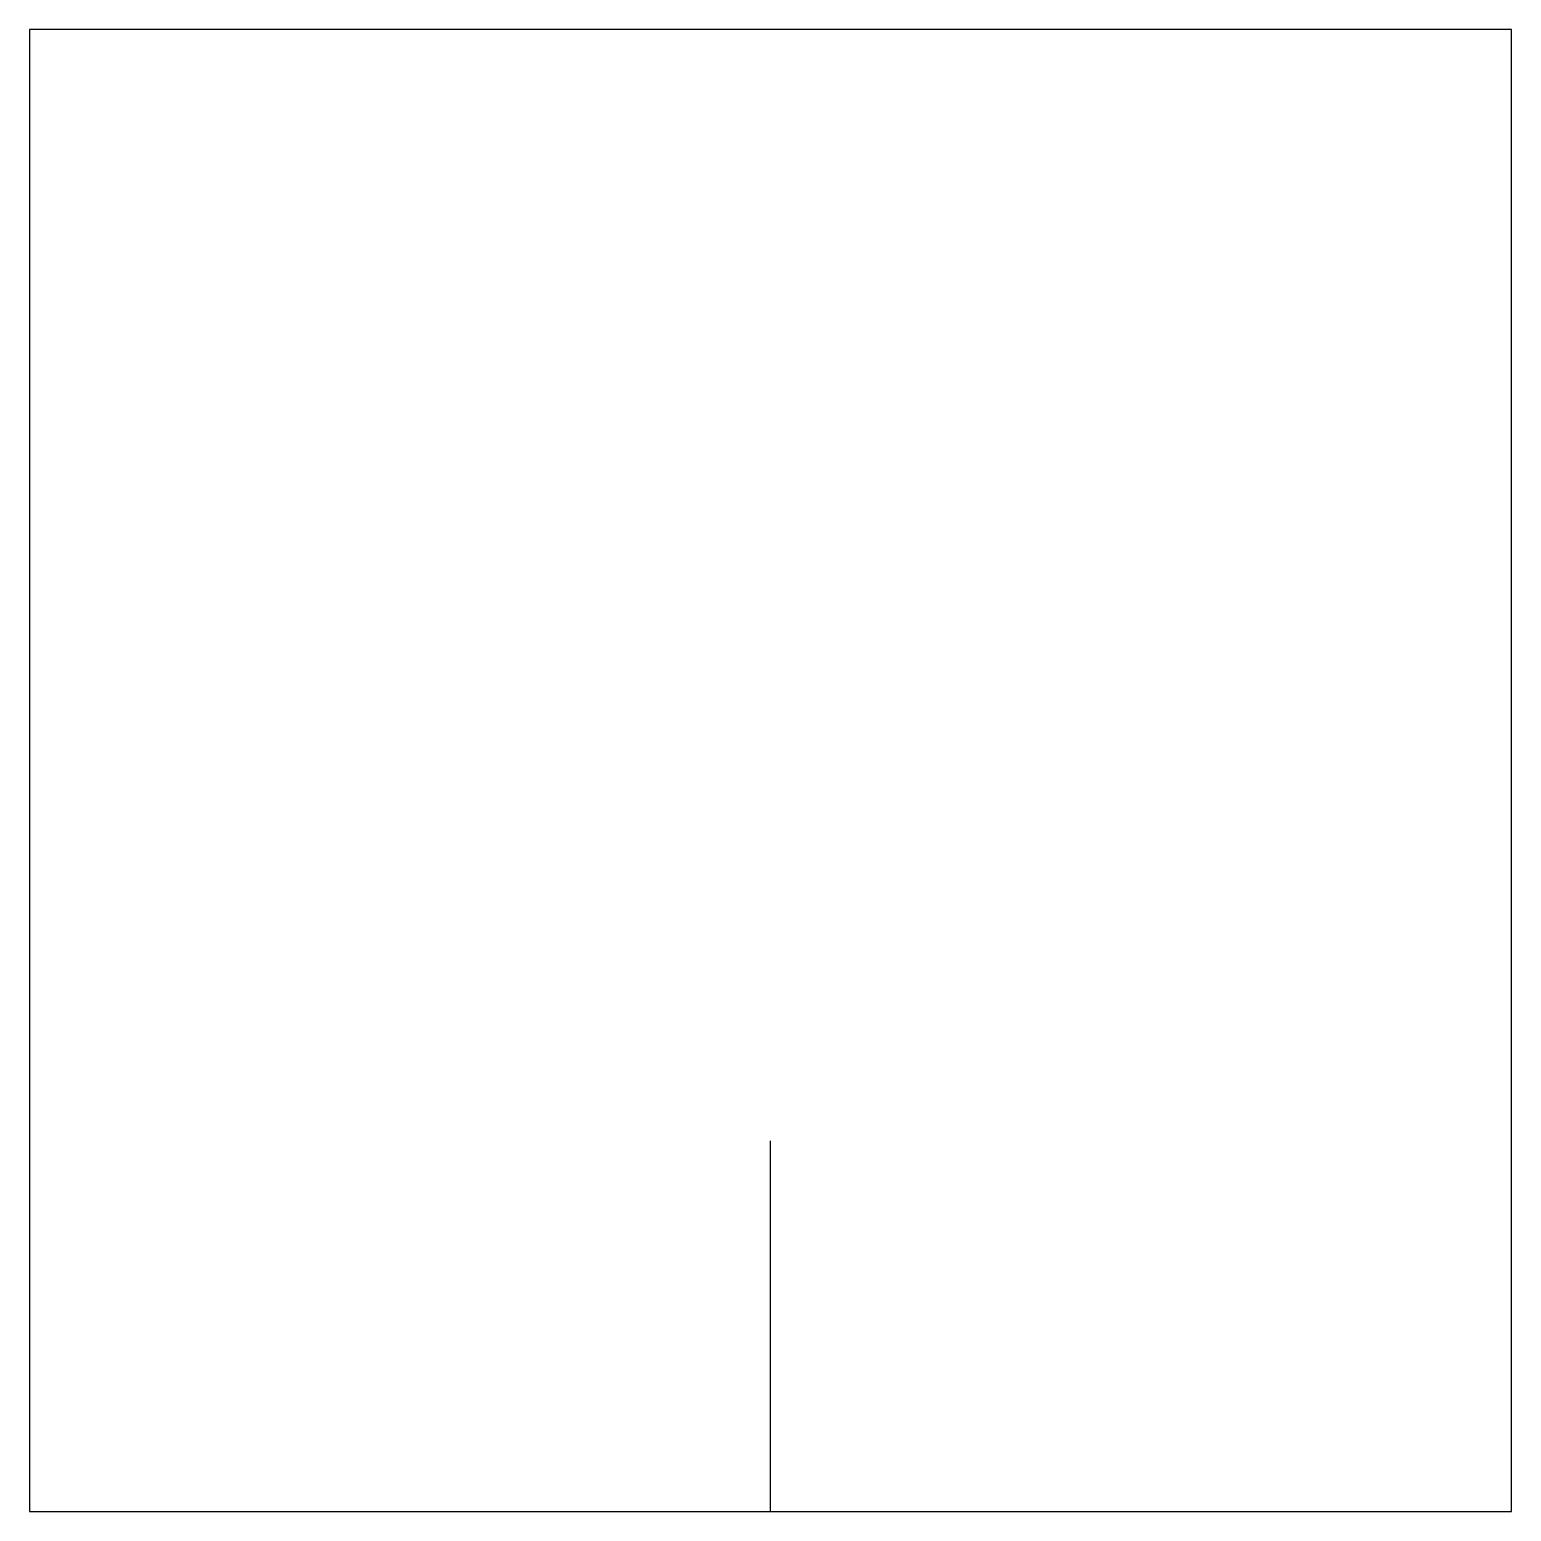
# Model space of a CAD drawing. Header units: inches. Extents: x 0 to 2, y 0 to 2.
import ezdxf

# ---------------------------------------------------------------- set-up
doc = ezdxf.new("R2010")
doc.units = ezdxf.units.IN

msp = doc.modelspace()

# ---------------------------------------------------------------- linework, layer by layer
at = {"color": 1}
for p, q in [((2, 2), (0, 2)), ((0, 2), (0, 0)), ((2, 0), (2, 2)), ((1, 0), (1, 0.5)), ((0, 0), (1, 0)), ((1, 0), (2, 0))]:
    msp.add_line(p, q, dxfattribs=at)

doc.saveas('drawing.dxf')
